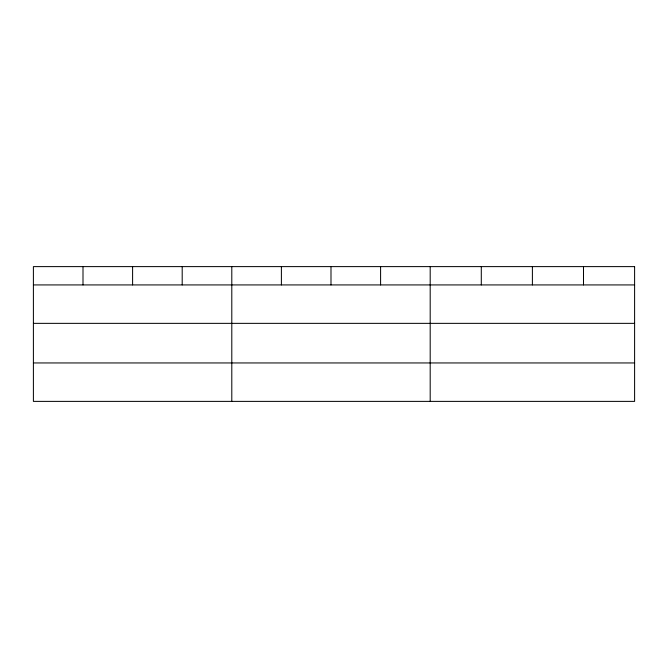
<?xml version="1.0" encoding="UTF-8"?>
<svg xmlns="http://www.w3.org/2000/svg" width="668" height="668" viewBox="0 0 668 668"><rect width="100%" height="100%" fill="white"/><g stroke="black" fill="none" stroke-linecap="round" stroke-linejoin="round"><path stroke-width="1" d="M33.4 284.927L634.6 284.927M33.4 323.354L634.6 323.354M33.4 362.949L634.6 362.949M583.498 266.615L583.498 284.927M532.396 266.615L532.396 284.927M481.294 266.615L481.294 284.927M430.192 266.615L430.192 401.384M380.593 266.615L380.593 284.927M330.994 266.615L330.994 284.927M281.395 266.615L281.395 284.927M231.796 266.615L231.796 401.384M182.197 266.615L182.197 284.927M132.598 266.615L132.598 284.927M82.999 266.615L82.999 284.927M634.6 266.615L33.4 266.615L33.4 401.384L634.6 401.384L634.6 266.615"/></g></svg>
